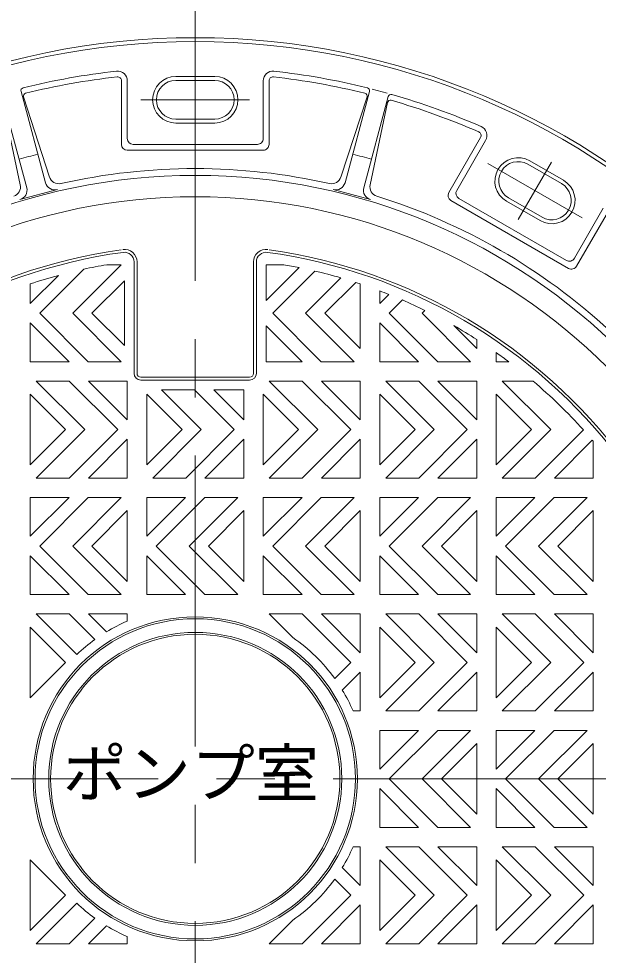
# Model space of a CAD drawing. Units: millimetres, scale not verified. Extents: x -5968 to 5968, y -4228 to 4228.
# Drawn here: x 2281.4 to 2579.9, y -1448.6 to -965.9 of the extents above; entities that cross this region are included whole.
import ezdxf
from ezdxf.enums import TextEntityAlignment as Align

# ---------------------------------------------------------------- set-up
doc = ezdxf.new("R2010")
doc.units = ezdxf.units.MM
doc.header["$LTSCALE"] = 30
doc.linetypes.add('CHAIN1', pattern=[8, 5, -1, 1, -1])
doc.layers.add('0-0_枠', color=3, linetype='Continuous', lineweight=9)
doc.styles.add('ＭＳ ゴシック', font='')
doc.styles.get('ＭＳ ゴシック').set_extended_font_data('MS Gothic')

msp = doc.modelspace()

# ---------------------------------------------------------------- linework, layer by layer
at = {"layer": '0-0_枠', "color": 7, "linetype": 'CHAIN1'}
for p, q in [((2372.33, -951.09), (2372.33, -1765.98)), ((1963.29, -1357.69), (2778.18, -1357.69))]:
    msp.add_line(p, q, dxfattribs=at)
at = {"layer": '0-0_枠'}
for p, q in [((2334.33, -1030.69), (2334.33, -997.91)), ((2337.33, -1027.69), (2337.33, -997.91)), ((2362.33, -995.69), (2382.33, -995.69)), ((2362.33, -997.69), (2382.33, -997.69)), ((2407.33, -1027.69), (2407.33, -997.91)), ((2410.33, -1030.69), (2410.33, -997.9)), ((2295.18, -1050.43), (2282.58, -1003.4)), ((2449.48, -1050.43), (2462.08, -1003.4)), ((2463.44, -1002.21), (2471.17, -1004.28)), ((2285.52, -1053.02), (2272.92, -1005.99)), ((2297.32, -1047.53), (2283.83, -1006.24)), ((2447.35, -1047.53), (2460.83, -1006.24)), ((2459.14, -1053.02), (2471.74, -1005.99)), ((2282.22, -1051.58), (2273.26, -1009.08)), ((2462.44, -1051.58), (2471.4, -1009.08)), ((2362.33, -1017.69), (2382.33, -1017.69)), ((2362.33, -1019.69), (2382.33, -1019.69)), ((2502.92, -1055.5), (2519.31, -1027.11)), ((2404.33, -1030.69), (2340.33, -1030.69)), ((2507.02, -1054.4), (2521.91, -1028.61)), ((2407.33, -1033.69), (2337.33, -1033.69)), ((2543.67, -1040.92), (2560.99, -1050.92)), ((2544.67, -1039.19), (2561.99, -1049.19)), ((2281.98, -1059.14), (2301.3, -1053.96)), ((2443.36, -1053.96), (2462.68, -1059.14)), ((2564.64, -1094.6), (2504.02, -1059.6)), ((2563.54, -1090.5), (2508.12, -1058.5)), ((2532.67, -1059.97), (2549.99, -1069.97)), ((2533.67, -1058.24), (2550.99, -1068.24)), ((2567.64, -1089.4), (2582.53, -1063.61)), ((2568.74, -1093.5), (2585.13, -1065.11))]:
    msp.add_line(p, q, dxfattribs=at)
at = {"layer": '0-0_枠', "linetype": 'CHAIN1'}
for p, q in [((2344.33, -1007.69), (2400.33, -1007.69)), ((2523.08, -1040.58), (2571.58, -1068.58)), ((2555.83, -1039.86), (2538.75, -1069.44))]:
    msp.add_line(p, q, dxfattribs=at)
at = {"layer": '0-0_枠', "color": 4}
for p, q in [((2314.91, -1095), (2292.23, -1117.69)), ((2309.2, -1117.69), (2334.2, -1092.69)), ((2334.2, -1092.69), (2326.78, -1092.69)), ((2408.83, -1111.19), (2408.83, -1092.69)), ((2417.88, -1092.69), (2408.83, -1092.69)), ((2425.84, -1094.18), (2408.83, -1111.19)), ((2301.8, -1098.22), (2287.33, -1112.69)), ((2433.96, -1095.96), (2412.23, -1117.69)), ((2429.2, -1117.69), (2447.4, -1099.49)), ((2287.33, -1102.59), (2287.33, -1112.69)), ((2335.83, -1100.96), (2319.1, -1117.69)), ((2335.83, -1134.42), (2335.83, -1100.96)), ((2454.97, -1101.82), (2439.1, -1117.69)), ((2457.33, -1135.92), (2457.33, -1102.59)), ((2467.33, -1106.14), (2467.33, -1112.69)), ((2472.04, -1107.97), (2467.33, -1112.69)), ((2479.04, -1110.88), (2472.23, -1117.69)), ((2317.23, -1142.69), (2292.23, -1117.69)), ((2309.2, -1117.69), (2334.2, -1142.69)), ((2335.83, -1134.42), (2319.1, -1117.69)), ((2437.23, -1142.69), (2412.23, -1117.69)), ((2429.2, -1117.69), (2454.2, -1142.69)), ((2457.33, -1135.92), (2439.1, -1117.69)), ((2497.23, -1142.69), (2472.23, -1117.69)), ((2489.2, -1117.69), (2490.65, -1116.23)), ((2489.2, -1117.69), (2514.2, -1142.69)), ((2287.33, -1122.69), (2307.33, -1142.69)), ((2287.33, -1142.69), (2287.33, -1122.69)), ((2408.83, -1124.19), (2427.33, -1142.69)), ((2408.83, -1142.69), (2408.83, -1124.19)), ((2467.33, -1122.69), (2487.33, -1142.69)), ((2467.33, -1142.69), (2467.33, -1122.69)), ((2517.33, -1135.92), (2505.51, -1124.1)), ((2517.33, -1135.92), (2517.33, -1131.25)), ((2527.33, -1142.69), (2527.33, -1137.97)), ((2287.33, -1142.69), (2307.33, -1142.69)), ((2317.23, -1142.69), (2334.2, -1142.69)), ((2408.83, -1142.69), (2427.33, -1142.69)), ((2437.23, -1142.69), (2454.2, -1142.69)), ((2467.33, -1142.69), (2487.33, -1142.69)), ((2497.23, -1142.69), (2514.2, -1142.69)), ((2527.33, -1142.69), (2533.81, -1142.69)), ((2315.46, -1177.69), (2290.46, -1152.69)), ((2290.46, -1152.69), (2307.43, -1152.69)), ((2307.43, -1152.69), (2332.43, -1177.69)), ((2317.33, -1152.69), (2337.33, -1152.69)), ((2317.33, -1152.69), (2337.33, -1172.69)), ((2337.33, -1152.69), (2337.33, -1172.69)), ((2435.46, -1177.69), (2410.46, -1152.69)), ((2410.46, -1152.69), (2427.43, -1152.69)), ((2427.43, -1152.69), (2452.43, -1177.69)), ((2437.33, -1152.69), (2457.33, -1152.69)), ((2437.33, -1152.69), (2457.33, -1172.69)), ((2457.33, -1152.69), (2457.33, -1172.69)), ((2495.46, -1177.69), (2470.46, -1152.69)), ((2470.46, -1152.69), (2487.43, -1152.69)), ((2487.43, -1152.69), (2512.43, -1177.69)), ((2497.33, -1152.69), (2517.33, -1152.69)), ((2497.33, -1152.69), (2517.33, -1172.69)), ((2517.33, -1152.69), (2517.33, -1172.69)), ((2555.46, -1177.69), (2530.46, -1152.69)), ((2530.46, -1152.69), (2546.33, -1152.69)), ((2381.83, -1157.19), (2397.33, -1172.69)), ((2381.83, -1157.19), (2397.33, -1157.19)), ((2397.33, -1157.19), (2397.33, -1172.69)), ((2287.33, -1195.92), (2305.56, -1177.69)), ((2315.46, -1177.69), (2290.46, -1202.69)), ((2307.43, -1202.69), (2332.43, -1177.69)), ((2347.33, -1195.92), (2365.56, -1177.69)), ((2375.46, -1177.69), (2350.46, -1202.69)), ((2367.43, -1202.69), (2392.43, -1177.69)), ((2407.33, -1195.92), (2425.56, -1177.69)), ((2435.46, -1177.69), (2410.46, -1202.69)), ((2427.43, -1202.69), (2452.43, -1177.69)), ((2467.33, -1195.92), (2485.56, -1177.69)), ((2495.46, -1177.69), (2470.46, -1202.69)), ((2487.43, -1202.69), (2512.43, -1177.69)), ((2527.33, -1195.92), (2545.56, -1177.69)), ((2555.46, -1177.69), (2530.46, -1202.69)), ((2547.43, -1202.69), (2572.25, -1177.87)), ((2337.33, -1182.69), (2317.33, -1202.69)), ((2337.33, -1202.69), (2337.33, -1182.69)), ((2397.33, -1182.69), (2377.33, -1202.69)), ((2397.33, -1202.69), (2397.33, -1182.69)), ((2457.33, -1182.69), (2437.33, -1202.69)), ((2457.33, -1202.69), (2457.33, -1182.69)), ((2517.33, -1182.69), (2497.33, -1202.69)), ((2517.33, -1202.69), (2517.33, -1182.69)), ((2576.87, -1183.15), (2557.33, -1202.69)), ((2577.33, -1202.69), (2577.33, -1183.69)), ((2307.43, -1202.69), (2290.46, -1202.69)), ((2337.33, -1202.69), (2317.33, -1202.69)), ((2367.43, -1202.69), (2350.46, -1202.69)), ((2397.33, -1202.69), (2377.33, -1202.69)), ((2427.43, -1202.69), (2410.46, -1202.69)), ((2457.33, -1202.69), (2437.33, -1202.69)), ((2487.43, -1202.69), (2470.46, -1202.69)), ((2517.33, -1202.69), (2497.33, -1202.69)), ((2547.43, -1202.69), (2530.46, -1202.69)), ((2577.33, -1202.69), (2557.33, -1202.69)), ((2307.33, -1212.69), (2287.33, -1212.69)), ((2287.33, -1212.69), (2287.33, -1232.69)), ((2307.33, -1212.69), (2287.33, -1232.69)), ((2317.23, -1212.69), (2292.23, -1237.69)), ((2309.2, -1237.69), (2334.2, -1212.69)), ((2334.2, -1212.69), (2317.23, -1212.69)), ((2367.33, -1212.69), (2347.33, -1212.69)), ((2347.33, -1212.69), (2347.33, -1232.69)), ((2367.33, -1212.69), (2347.33, -1232.69)), ((2377.23, -1212.69), (2352.23, -1237.69)), ((2369.2, -1237.69), (2394.2, -1212.69)), ((2394.2, -1212.69), (2377.23, -1212.69)), ((2427.33, -1212.69), (2407.33, -1212.69)), ((2407.33, -1212.69), (2407.33, -1232.69)), ((2427.33, -1212.69), (2407.33, -1232.69)), ((2437.23, -1212.69), (2412.23, -1237.69)), ((2429.2, -1237.69), (2454.2, -1212.69)), ((2454.2, -1212.69), (2437.23, -1212.69)), ((2487.33, -1212.69), (2467.33, -1212.69)), ((2467.33, -1212.69), (2467.33, -1232.69)), ((2487.33, -1212.69), (2467.33, -1232.69)), ((2497.23, -1212.69), (2472.23, -1237.69)), ((2489.2, -1237.69), (2514.2, -1212.69)), ((2514.2, -1212.69), (2497.23, -1212.69)), ((2547.33, -1212.69), (2527.33, -1212.69)), ((2527.33, -1212.69), (2527.33, -1232.69)), ((2547.33, -1212.69), (2527.33, -1232.69)), ((2557.23, -1212.69), (2532.23, -1237.69)), ((2549.2, -1237.69), (2574.2, -1212.69)), ((2574.2, -1212.69), (2557.23, -1212.69)), ((2317.23, -1262.69), (2292.23, -1237.69)), ((2309.2, -1237.69), (2334.2, -1262.69)), ((2337.33, -1255.92), (2319.1, -1237.69)), ((2377.23, -1262.69), (2352.23, -1237.69)), ((2369.2, -1237.69), (2394.2, -1262.69)), ((2397.33, -1255.92), (2379.1, -1237.69)), ((2437.23, -1262.69), (2412.23, -1237.69)), ((2429.2, -1237.69), (2454.2, -1262.69)), ((2457.33, -1255.92), (2439.1, -1237.69)), ((2497.23, -1262.69), (2472.23, -1237.69)), ((2489.2, -1237.69), (2514.2, -1262.69)), ((2517.33, -1255.92), (2499.1, -1237.69)), ((2557.23, -1262.69), (2532.23, -1237.69)), ((2549.2, -1237.69), (2574.2, -1262.69)), ((2577.33, -1255.92), (2559.1, -1237.69)), ((2287.33, -1242.69), (2307.33, -1262.69)), ((2287.33, -1262.69), (2287.33, -1242.69)), ((2407.33, -1242.69), (2427.33, -1262.69)), ((2407.33, -1262.69), (2407.33, -1242.69)), ((2467.33, -1242.69), (2487.33, -1262.69)), ((2467.33, -1262.69), (2467.33, -1242.69)), ((2527.33, -1242.69), (2547.33, -1262.69)), ((2527.33, -1262.69), (2527.33, -1242.69)), ((2287.33, -1262.69), (2307.33, -1262.69)), ((2317.23, -1262.69), (2334.2, -1262.69)), ((2347.33, -1262.69), (2367.33, -1262.69)), ((2377.23, -1262.69), (2394.2, -1262.69)), ((2407.33, -1262.69), (2427.33, -1262.69)), ((2437.23, -1262.69), (2454.2, -1262.69)), ((2467.33, -1262.69), (2487.33, -1262.69)), ((2497.23, -1262.69), (2514.2, -1262.69)), ((2527.33, -1262.69), (2547.33, -1262.69)), ((2557.23, -1262.69), (2574.2, -1262.69)), ((2290.46, -1272.69), (2307.43, -1272.69)), ((2311.34, -1293.56), (2290.46, -1272.69)), ((2307.43, -1272.69), (2320.61, -1285.87)), ((2317.33, -1272.69), (2337.33, -1272.69)), ((2317.33, -1272.69), (2326.58, -1281.93)), ((2337.33, -1272.69), (2337.33, -1276.4)), ((2410.46, -1272.69), (2427.43, -1272.69)), ((2422.68, -1284.9), (2410.46, -1272.69)), ((2427.43, -1272.69), (2452.43, -1297.69)), ((2437.33, -1272.69), (2457.33, -1292.69)), ((2495.46, -1297.69), (2470.46, -1272.69)), ((2470.46, -1272.69), (2487.43, -1272.69)), ((2487.43, -1272.69), (2512.43, -1297.69)), ((2497.33, -1272.69), (2517.33, -1272.69)), ((2497.33, -1272.69), (2517.33, -1292.69)), ((2517.33, -1272.69), (2517.33, -1292.69)), ((2555.46, -1297.69), (2530.46, -1272.69)), ((2530.46, -1272.69), (2547.43, -1272.69)), ((2547.43, -1272.69), (2572.43, -1297.69)), ((2557.33, -1272.69), (2577.33, -1272.69)), ((2557.33, -1272.69), (2577.33, -1292.69)), ((2577.33, -1272.69), (2577.33, -1292.69)), ((2287.33, -1315.92), (2305.56, -1297.69)), ((2444.15, -1305.97), (2452.43, -1297.69)), ((2467.33, -1315.92), (2485.56, -1297.69)), ((2495.46, -1297.69), (2470.46, -1322.69)), ((2487.43, -1322.69), (2512.43, -1297.69)), ((2527.33, -1315.92), (2545.56, -1297.69)), ((2555.46, -1297.69), (2530.46, -1322.69)), ((2547.43, -1322.69), (2572.43, -1297.69)), ((2457.33, -1302.69), (2448.08, -1311.93)), ((2457.33, -1322.69), (2457.33, -1302.69)), ((2517.33, -1302.69), (2497.33, -1322.69)), ((2517.33, -1322.69), (2517.33, -1302.69)), ((2577.33, -1302.69), (2557.33, -1322.69)), ((2577.33, -1322.69), (2577.33, -1302.69)), ((2457.33, -1322.69), (2453.61, -1322.69)), ((2487.43, -1322.69), (2470.46, -1322.69)), ((2517.33, -1322.69), (2497.33, -1322.69)), ((2547.43, -1322.69), (2530.46, -1322.69)), ((2577.33, -1322.69), (2557.33, -1322.69)), ((2487.33, -1332.69), (2467.33, -1352.69)), ((2497.23, -1332.69), (2472.23, -1357.69)), ((2547.33, -1332.69), (2527.33, -1332.69)), ((2527.33, -1332.69), (2527.33, -1352.69)), ((2547.33, -1332.69), (2527.33, -1352.69)), ((2557.23, -1332.69), (2532.23, -1357.69)), ((2549.2, -1357.69), (2574.2, -1332.69)), ((2574.2, -1332.69), (2557.23, -1332.69)), ((2577.33, -1339.46), (2559.1, -1357.69)), ((2577.33, -1375.92), (2577.33, -1339.46)), ((2497.23, -1382.69), (2472.23, -1357.69)), ((2489.2, -1357.69), (2514.2, -1382.69)), ((2517.33, -1375.92), (2499.1, -1357.69)), ((2557.23, -1382.69), (2532.23, -1357.69)), ((2549.2, -1357.69), (2574.2, -1382.69)), ((2577.33, -1375.92), (2559.1, -1357.69)), ((2467.33, -1362.69), (2487.33, -1382.69)), ((2467.33, -1382.69), (2467.33, -1362.69)), ((2527.33, -1362.69), (2547.33, -1382.69)), ((2527.33, -1382.69), (2527.33, -1362.69)), ((2467.33, -1382.69), (2487.33, -1382.69)), ((2497.23, -1382.69), (2514.2, -1382.69)), ((2527.33, -1382.69), (2547.33, -1382.69)), ((2557.23, -1382.69), (2574.2, -1382.69)), ((2457.33, -1392.69), (2453.61, -1392.69)), ((2457.33, -1392.69), (2457.33, -1412.69)), ((2487.43, -1392.69), (2470.46, -1392.69)), ((2495.46, -1417.69), (2470.46, -1392.69)), ((2487.43, -1392.69), (2512.43, -1417.69)), ((2517.33, -1412.69), (2497.33, -1392.69)), ((2517.33, -1392.69), (2497.33, -1392.69)), ((2517.33, -1392.69), (2517.33, -1412.69)), ((2547.43, -1392.69), (2530.46, -1392.69)), ((2555.46, -1417.69), (2530.46, -1392.69)), ((2547.43, -1392.69), (2572.43, -1417.69)), ((2577.33, -1412.69), (2557.33, -1392.69)), ((2577.33, -1392.69), (2557.33, -1392.69)), ((2577.33, -1392.69), (2577.33, -1412.69)), ((2287.33, -1399.46), (2305.56, -1417.69)), ((2467.33, -1399.46), (2485.56, -1417.69)), ((2527.33, -1399.46), (2545.56, -1417.69)), ((2457.33, -1412.69), (2448.08, -1403.44)), ((2444.15, -1409.4), (2452.43, -1417.69)), ((2427.43, -1442.69), (2452.43, -1417.69)), ((2495.46, -1417.69), (2470.46, -1442.69)), ((2487.43, -1442.69), (2512.43, -1417.69)), ((2555.46, -1417.69), (2530.46, -1442.69)), ((2547.43, -1442.69), (2572.43, -1417.69)), ((2311.34, -1421.81), (2290.46, -1442.69)), ((2437.33, -1442.69), (2457.33, -1422.69)), ((2497.33, -1442.69), (2517.33, -1422.69)), ((2517.33, -1442.69), (2517.33, -1422.69)), ((2557.33, -1442.69), (2577.33, -1422.69)), ((2577.33, -1442.69), (2577.33, -1422.69)), ((2307.43, -1442.69), (2320.61, -1429.51)), ((2317.33, -1442.69), (2326.58, -1433.44)), ((2422.67, -1430.47), (2410.46, -1442.69)), ((2290.46, -1442.69), (2307.43, -1442.69)), ((2317.33, -1442.69), (2337.33, -1442.69)), ((2337.33, -1442.69), (2337.33, -1438.97)), ((2410.46, -1442.69), (2427.43, -1442.69)), ((2470.46, -1442.69), (2487.43, -1442.69)), ((2497.33, -1442.69), (2517.33, -1442.69)), ((2530.46, -1442.69), (2547.43, -1442.69)), ((2557.33, -1442.69), (2577.33, -1442.69))]:
    msp.add_line(p, q, dxfattribs=at)
at = {"layer": '0-0_枠', "color": 7}
for p, q in [((2340.83, -1148.69), (2340.83, -1091.15)), ((2342.33, -1148.69), (2342.33, -1091.18)), ((2402.33, -1148.69), (2402.33, -1091.05)), ((2403.83, -1148.69), (2403.83, -1091.29)), ((2344.33, -1150.69), (2400.33, -1150.69)), ((2344.33, -1152.19), (2400.33, -1152.19))]:
    msp.add_line(p, q, dxfattribs=at)
at = {"layer": '0-0_枠', "color": 4}
for points in [[(2375.46, -1177.69), (2354.96, -1157.19), (2371.93, -1157.19), (2392.43, -1177.69)], [(2287.33, -1195.92), (2287.33, -1159.46), (2305.56, -1177.69)], [(2347.33, -1195.92), (2347.33, -1159.46), (2365.56, -1177.69)], [(2407.33, -1195.92), (2407.33, -1159.46), (2425.56, -1177.69)], [(2467.33, -1195.92), (2467.33, -1159.46), (2485.56, -1177.69)], [(2527.33, -1195.92), (2527.33, -1159.46), (2545.56, -1177.69)], [(2337.33, -1255.92), (2337.33, -1219.46), (2319.1, -1237.69)], [(2397.33, -1255.92), (2397.33, -1219.46), (2379.1, -1237.69)], [(2457.33, -1255.92), (2457.33, -1219.46), (2439.1, -1237.69)], [(2517.33, -1255.92), (2517.33, -1219.46), (2499.1, -1237.69)], [(2577.33, -1255.92), (2577.33, -1219.46), (2559.1, -1237.69)], [(2347.33, -1262.69), (2347.33, -1242.69), (2367.33, -1262.69)], [(2437.33, -1272.69), (2457.33, -1272.69), (2457.33, -1292.69)], [(2287.33, -1315.92), (2287.33, -1279.46), (2305.56, -1297.69)], [(2467.33, -1315.92), (2467.33, -1279.46), (2485.56, -1297.69)], [(2527.33, -1315.92), (2527.33, -1279.46), (2545.56, -1297.69)], [(2487.33, -1332.69), (2467.33, -1332.69), (2467.33, -1352.69)], [(2489.2, -1357.69), (2514.2, -1332.69), (2497.23, -1332.69)], [(2517.33, -1375.92), (2517.33, -1339.46), (2499.1, -1357.69)], [(2287.33, -1399.46), (2287.33, -1435.92), (2305.56, -1417.69)], [(2467.33, -1399.46), (2467.33, -1435.92), (2485.56, -1417.69)], [(2527.33, -1399.46), (2527.33, -1435.92), (2545.56, -1417.69)], [(2437.33, -1442.69), (2457.33, -1442.69), (2457.33, -1422.69)]]:
    msp.add_lwpolyline(points, dxfattribs=at)
at = {"layer": '0-0_枠'}
for radius in [382, 380, 311, 83.5, 82.5, 75.5, 74.5]:
    msp.add_circle((2372.33, -1357.69), radius, dxfattribs=at)
at = {"layer": '0-0_枠', "color": 7}
msp.add_circle((2372.33, -1357.69), 300, dxfattribs=at)
at = {"layer": '0-0_枠'}
for centre, radius, start, end in [((2372.33, -1357.69), 367, 96.344, 103.981), ((2332.33, -997.9), 5, 359.9986, 96.3445), ((2412.33, -997.9), 5, 83.655, 180.0008), ((2372.33, -1357.69), 367, 76.019, 83.656), ((2372.33, -1357.69), 364, 96.344, 103.8983), ((2332.33, -997.9), 2, 359.9986, 96.3445), ((2362.33, -1007.69), 12, 90, 270), ((2362.33, -1007.69), 10, 90, 270), ((2382.33, -1007.69), 12, 270, 90), ((2382.33, -1007.69), 10, 270, 90), ((2412.33, -997.9), 2, 83.6582, 180.004), ((2372.33, -1357.69), 364, 76.1017, 83.656), ((2284.02, -1003.01), 1.5, 104.0542, 195.0017), ((2460.64, -1003.01), 1.5, 344.9999, 75.9474), ((2285.26, -1005.8), 1.5, 103.9763, 197.3556), ((2459.4, -1005.8), 1.5, 342.6459, 76.0253), ((2472.87, -1009.4), 1.5, 73.9763, 167.3556), ((2473.19, -1006.38), 1.5, 74.0542, 165.0017), ((2372.33, -1357.69), 364, 66.344, 73.8983), ((2372.33, -1357.69), 367, 66.344, 73.981), ((2517.58, -1026.11), 5, 329.9986, 66.3445), ((2340.33, -1027.69), 3, 180, 270), ((2404.33, -1027.69), 3, 270.0003, 0.0006), ((2517.58, -1026.11), 2, 329.9986, 66.3445), ((2337.33, -1030.69), 3, 180.0006, 270), ((2407.33, -1030.69), 3, 270, 0.0001), ((2372.33, -1357.69), 332, 104.1371, 105.8629), ((2372.33, -1357.69), 332, 74.1371, 75.8629), ((2538.67, -1049.58), 12, 60, 240), ((2538.67, -1049.58), 10, 60, 240), ((2302.07, -1045.98), 5, 196.6349, 282.7315), ((2372.33, -1357.69), 314.53, 77.2973, 102.7026), ((2442.59, -1045.98), 5, 257.2685, 343.3651), ((2277.32, -1052.61), 5, 287.2685, 13.3651), ((2300.01, -1049.13), 5, 195, 285), ((2444.65, -1049.13), 5, 255, 345), ((2467.34, -1052.61), 5, 166.6349, 252.7315), ((2555.99, -1059.58), 12, 240, 60), ((2555.99, -1059.58), 10, 240, 60), ((2280.69, -1054.31), 5, 285, 15), ((2463.97, -1054.31), 5, 165, 255), ((2505.52, -1057), 3, 150.0006, 240), ((2509.62, -1055.9), 3, 150, 240), ((2372.33, -1357.69), 314.53, 47.2973, 72.7026), ((2565.04, -1087.9), 3, 240.0003, 330.0006), ((2566.14, -1092), 3, 240, 330.0001), ((2372.33, -1357.69), 88.5, 113.296, 121.1314), ((2372.33, -1357.69), 88.5, 125.7582, 133.567), ((2372.33, -1357.69), 88.5, 35.7582, 55.3284), ((2372.33, -1357.69), 88.5, 23.2959, 31.1313), ((2372.33, -1357.69), 88.5, 328.8687, 336.7041), ((2372.33, -1357.69), 88.5, 304.6713, 324.2418), ((2372.33, -1357.69), 88.5, 226.4328, 234.2418), ((2372.33, -1357.69), 88.5, 238.8686, 246.704)]:
    msp.add_arc(centre, radius, start, end, dxfattribs=at)
at = {"layer": '0-0_枠', "color": 7}
for centre, radius, start, end in [((2372.33, -1357.69), 275.35, 97.9495, 143.3582), ((2335.83, -1091.29), 6.5, 0, 97.8015), ((2408.83, -1091.29), 6.5, 82.1985, 180), ((2372.33, -1357.69), 275.35, 36.6418, 82.0505), ((2372.33, -1357.69), 273.89, 97.8016, 143.0027), ((2335.83, -1091.29), 5, 0, 97.8015), ((2408.83, -1091.29), 5, 82.1985, 180), ((2372.33, -1357.69), 273.89, 36.9973, 82.1984), ((2344.33, -1148.69), 3.5, 180, 270), ((2344.33, -1148.69), 2, 180, 270), ((2400.33, -1148.69), 2, 270, 0), ((2400.33, -1148.69), 3.5, 270, 0), ((2372.33, -1357.69), 275.35, 276.4643, 23.3582), ((2372.33, -1357.69), 273.89, 276.8149, 23.0027)]:
    msp.add_arc(centre, radius, start, end, dxfattribs=at)
at = {"layer": '0-0_枠', "color": 4}
for start, end in [(99.7539, 102.3293), (78.5215, 80.2461), (105.2062, 108.4284), (73.7891, 76.7501), (71.5717, 72.1006), (68.2325, 69.3102), (63.893, 66.6188), (57.3667, 60.3096), (53.0912, 54.7987), (41.97, 49.6764), (40.3236, 40.4751)]:
    msp.add_arc((2372.33, -1357.69), 268.89, start, end, dxfattribs=at)

# ---------------------------------------------------------------- texts
at = {"layer": '0-0_枠', "color": 7, "style": 'ＭＳ ゴシック'}
msp.add_text('ポンプ室', height=24.19, dxfattribs=at).set_placement((2304.08, -1374.19), align=Align.BOTTOM_LEFT)

doc.saveas('drawing.dxf')
